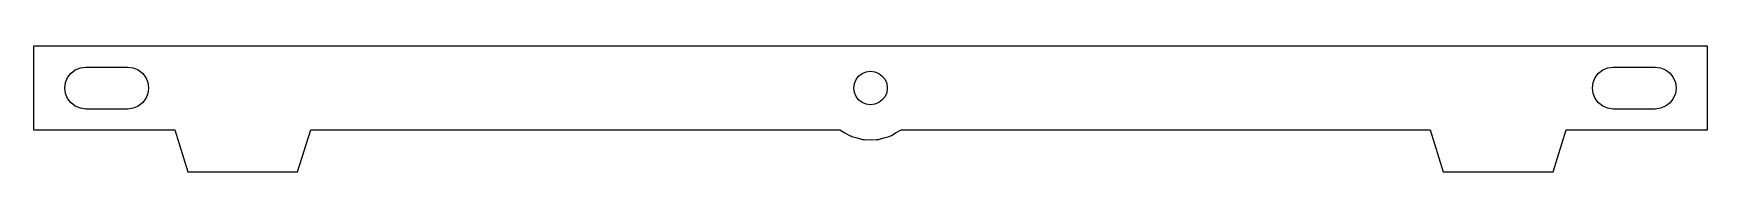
# Model space of a CAD drawing. Header units: metres. Extents: x -357 to -197, y -4 to 8.
import ezdxf

# ---------------------------------------------------------------- set-up
doc = ezdxf.new("R2010")
doc.units = ezdxf.units.M

msp = doc.modelspace()

# ---------------------------------------------------------------- linework, layer by layer
for p, q in [((-197.11, 8), (-357.11, 8)), ((-357.11, 8), (-357.11, 0)), ((-197.11, 0), (-197.11, 8)), ((-354.04, 4.52), (-353.84, 5)), ((-353.84, 5), (-353.52, 5.42)), ((-353.52, 5.42), (-353.11, 5.73)), ((-353.11, 5.73), (-352.62, 5.93)), ((-352.62, 5.93), (-352.11, 6)), ((-352.11, 6), (-348.11, 6)), ((-348.11, 6), (-347.59, 5.93)), ((-347.59, 5.93), (-347.11, 5.73)), ((-347.11, 5.73), (-346.69, 5.42)), ((-346.69, 5.42), (-346.37, 5)), ((-346.37, 5), (-346.18, 4.52)), ((-278.65, 4.42), (-278.49, 4.8)), ((-278.49, 4.8), (-278.24, 5.13)), ((-278.24, 5.13), (-277.91, 5.39)), ((-277.91, 5.39), (-277.52, 5.55)), ((-277.52, 5.55), (-277.11, 5.6)), ((-277.11, 5.6), (-276.69, 5.55)), ((-276.69, 5.55), (-276.31, 5.39)), ((-276.31, 5.39), (-275.98, 5.13)), ((-275.98, 5.13), (-275.72, 4.8)), ((-275.72, 4.8), (-275.56, 4.42)), ((-208.04, 4.52), (-207.84, 5)), ((-207.84, 5), (-207.52, 5.42)), ((-207.52, 5.42), (-207.11, 5.73)), ((-207.11, 5.73), (-206.62, 5.93)), ((-206.62, 5.93), (-206.11, 6)), ((-206.11, 6), (-202.11, 6)), ((-202.11, 6), (-201.59, 5.93)), ((-201.59, 5.93), (-201.11, 5.73)), ((-201.11, 5.73), (-200.69, 5.42)), ((-200.69, 5.42), (-200.38, 5)), ((-200.38, 5), (-200.17, 4.52)), ((-354.11, 4), (-354.04, 4.52)), ((-354.04, 3.48), (-354.11, 4)), ((-353.84, 3), (-354.04, 3.48)), ((-346.18, 3.48), (-346.37, 3)), ((-346.18, 4.52), (-346.11, 4)), ((-346.11, 4), (-346.18, 3.48)), ((-278.71, 4), (-278.65, 4.42)), ((-278.65, 3.59), (-278.71, 4)), ((-278.49, 3.2), (-278.65, 3.59)), ((-278.24, 2.87), (-278.49, 3.2)), ((-275.72, 3.2), (-275.98, 2.87)), ((-275.56, 3.59), (-275.72, 3.2)), ((-275.56, 4.42), (-275.51, 4)), ((-275.51, 4), (-275.56, 3.59)), ((-208.11, 4), (-208.04, 4.52)), ((-208.04, 3.48), (-208.11, 4)), ((-207.84, 3), (-208.04, 3.48)), ((-200.17, 3.48), (-200.38, 3)), ((-200.17, 4.52), (-200.11, 4)), ((-200.11, 4), (-200.17, 3.48)), ((-353.52, 2.59), (-353.84, 3)), ((-353.11, 2.27), (-353.52, 2.59)), ((-352.62, 2.07), (-353.11, 2.27)), ((-352.11, 2), (-352.62, 2.07)), ((-348.11, 2), (-352.11, 2)), ((-347.59, 2.07), (-348.11, 2)), ((-347.11, 2.27), (-347.59, 2.07)), ((-346.69, 2.59), (-347.11, 2.27)), ((-346.37, 3), (-346.69, 2.59)), ((-277.91, 2.62), (-278.24, 2.87)), ((-277.52, 2.45), (-277.91, 2.62)), ((-277.11, 2.4), (-277.52, 2.45)), ((-276.69, 2.45), (-277.11, 2.4)), ((-276.31, 2.62), (-276.69, 2.45)), ((-275.98, 2.87), (-276.31, 2.62)), ((-207.52, 2.59), (-207.84, 3)), ((-207.11, 2.27), (-207.52, 2.59)), ((-206.62, 2.07), (-207.11, 2.27)), ((-206.11, 2), (-206.62, 2.07)), ((-202.11, 2), (-206.11, 2)), ((-201.59, 2.07), (-202.11, 2)), ((-201.11, 2.27), (-201.59, 2.07)), ((-200.69, 2.59), (-201.11, 2.27)), ((-200.38, 3), (-200.69, 2.59)), ((-357.11, 0), (-343.61, 0)), ((-343.61, 0), (-342.36, -4)), ((-331.86, -4), (-330.61, 0)), ((-330.61, 0), (-280.03, 0)), ((-280.03, 0), (-279.56, -0.26)), ((-274.64, -0.25), (-274.18, 0)), ((-274.18, 0), (-223.61, 0)), ((-223.61, 0), (-222.36, -4)), ((-211.86, -4), (-210.61, 0)), ((-210.61, 0), (-197.11, 0)), ((-279.56, -0.26), (-279.11, -0.53)), ((-279.11, -0.53), (-279, -0.56)), ((-279, -0.56), (-278.9, -0.62)), ((-278.9, -0.62), (-278.38, -0.74)), ((-278.38, -0.74), (-277.87, -0.9)), ((-277.87, -0.9), (-277.75, -0.9)), ((-277.75, -0.9), (-277.64, -0.93)), ((-277.64, -0.93), (-277.11, -0.91)), ((-277.11, -0.91), (-276.57, -0.93)), ((-276.57, -0.93), (-276.46, -0.9)), ((-276.46, -0.9), (-276.35, -0.9)), ((-276.35, -0.9), (-275.83, -0.75)), ((-275.83, -0.75), (-275.32, -0.62)), ((-275.32, -0.62), (-275.21, -0.56)), ((-275.21, -0.56), (-275.1, -0.53)), ((-275.1, -0.53), (-274.64, -0.25)), ((-342.36, -4), (-331.86, -4)), ((-222.36, -4), (-211.86, -4))]:
    msp.add_line(p, q)

doc.saveas('drawing.dxf')
